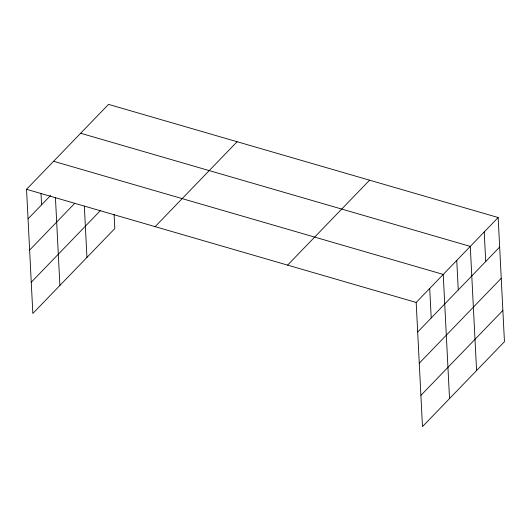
<?xml version="1.0" encoding="UTF-8"?>
<svg xmlns="http://www.w3.org/2000/svg" width="531" height="531" viewBox="0 0 531 531"><rect width="100%" height="100%" fill="white"/><g stroke="black" fill="none" stroke-linecap="round" stroke-linejoin="round"><path stroke-width="0.8" d="M114.105 214.577L114.815 228.542L32.842 313.476L26.55 189.315L108.523 104.381L498.158 217.524L504.45 341.685L422.477 426.619L416.185 302.458L498.158 217.524M28.043 218.858L50.591 195.501M29.63 250.081L74.712 203.366M31.256 282.253L100.412 210.601M155.132 226.651L237.105 141.717M287.603 265.122L369.583 180.188M417.685 332.001L499.658 247.068M419.264 363.224L501.237 278.29M420.891 395.396L502.87 310.462M80.652 133.261L470.287 246.404L476.579 370.565M53.604 161.285L443.239 274.427L449.525 398.589M26.55 189.315L416.185 302.458M484.226 231.961L485.719 261.504M456.76 260.416L458.26 289.959M429.712 288.446L431.205 317.989M84.343 206.088L86.945 257.422M55.43 197.406L59.89 285.446M40.993 193.357L41.571 204.847"/></g></svg>
